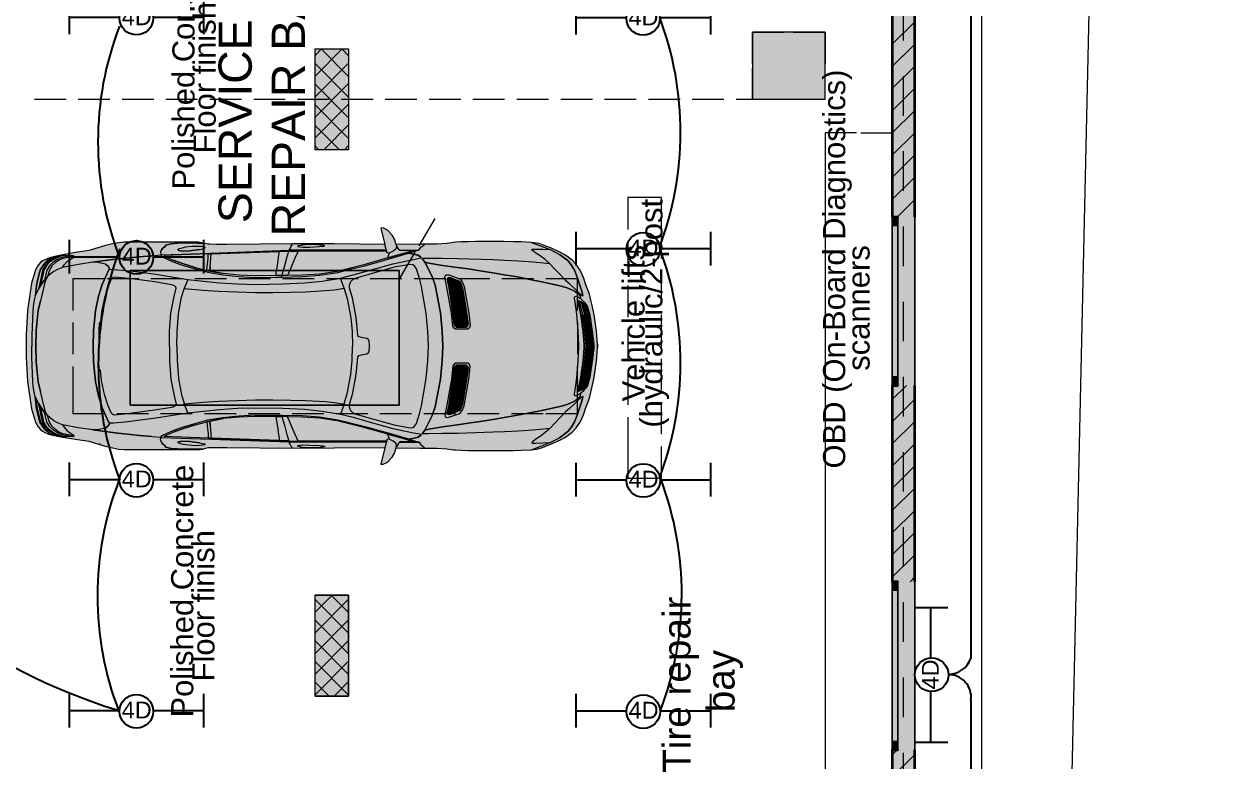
# Model space of a CAD drawing. Header units: millimetres. Extents: x -434067 to 834715, y -524312 to 693139.
# Drawn here: x 233140 to 243894, y 59438 to 66005 of the extents above; entities that cross this region are included whole.
import ezdxf

# ---------------------------------------------------------------- set-up
doc = ezdxf.new("R2010")
doc.units = ezdxf.units.MM
for name, color, linetype in [('Labels', 7, 'Continuous'), ('lights', 1, 'Continuous'), ('PDF_2D Drafting - General', 7, 'Continuous')]:
    doc.layers.add(name, color=color, linetype=linetype)
doc.layers.add('PDF_Interior$-$Furniture$', color=7, linetype='Continuous', true_color=0x6a6a6a)
doc.layers.add('PDF_Structural - Bearing', color=7, linetype='Continuous', true_color=0xffffff)
doc.styles.add('PDF Arial-BoldMT', font='arial.ttf')
doc.styles.add('PDF ArialMT', font='arial.ttf')
doc.styles.get("Standard").update_dxf_attribs({"font": 'arial.ttf'})

# ---------------------------------------------------------------- blocks, each defined once
blk = doc.blocks.new('4security')
at = {"layer": 'lights'}
for p, q in [((-601, 157), (-601, -143)), ((600, 157), (600, -143)), ((-601, 7), (-150, 7)), ((150, 7), (600, 7))]:
    blk.add_line(p, q, dxfattribs=at)
blk.add_circle((0, 0), 150, dxfattribs=at)
at = {"layer": 'lights', "insert": (-131, 87), "char_height": 150, "attachment_point": 1}
blk.add_mtext_dynamic_manual_height_columns('4D', width=150, gutter_width=12.5, heights=[0], dxfattribs=at)
blk = doc.blocks.new('4sec')
at = {"layer": 'lights'}
blk.add_blockref('4security', (8, -3), dxfattribs=at)

msp = doc.modelspace()

# ---------------------------------------------------------------- hatches: boundary and pattern name
at = {"layer": 'PDF_Interior$-$Furniture$', "true_color": 0xffffff, "transparency": 33554559}
for points in [[(238253, 63151), (238245, 63269), (238223, 63414), (238207, 63497), (238195, 63546), (238181, 63599), (238148, 63691), (238129, 63748), (238098, 63812), (238062, 63863), (238029, 63901), (237980, 63938), (237956, 63953), (237919, 63972), (237849, 64004), (237778, 64032), (237762, 64039), (237732, 64049), (237709, 64054), (237664, 64059), (237573, 64064), (237503, 64066), (237420, 64067), (237166, 64067), (237096, 64065), (237039, 64064), (236987, 64061), (236968, 64060), (236912, 64050), (236822, 64044), (236675, 64044), (236458, 64042), (236442, 64089), (236423, 64124), (236382, 64170), (236342, 64188), (236321, 64186), (236358, 64042), (235906, 64046), (235533, 64048), (234948, 64041), (234854, 64041), (234795, 64043), (234779, 64044), (234738, 64053), (234710, 64059), (234692, 64061), (234033, 64061), (233985, 64057), (233966, 64053), (233942, 64049), (233866, 64031), (233730, 63989), (233720, 63986), (233615, 63971), (233468, 63947), (233403, 63932), (233351, 63917), (233324, 63905), (233304, 63894), (233286, 63879), (233266, 63857), (233242, 63814), (233205, 63695), (233170, 63451), (233159, 63237), (233157, 63135), (238253, 63135)], [(238253, 63119), (238253, 63135), (233157, 63135), (233159, 63033), (233170, 62819), (233205, 62575), (233242, 62456), (233266, 62414), (233286, 62391), (233304, 62376), (233324, 62365), (233351, 62353), (233403, 62339), (233468, 62323), (233615, 62300), (233720, 62284), (233730, 62281), (233866, 62239), (233942, 62221), (233966, 62217), (233985, 62213), (234033, 62209), (234692, 62209), (234710, 62211), (234738, 62217), (234779, 62227), (234795, 62227), (234854, 62229), (234948, 62229), (235533, 62222), (235906, 62224), (236358, 62228), (236321, 62084), (236342, 62082), (236382, 62100), (236423, 62146), (236442, 62181), (236458, 62228), (236675, 62226), (236822, 62226), (236912, 62220), (236968, 62210), (236987, 62209), (237039, 62206), (237096, 62205), (237166, 62203), (237420, 62203), (237503, 62204), (237573, 62206), (237664, 62211), (237709, 62216), (237732, 62222), (237762, 62232), (237778, 62238), (237849, 62266), (237919, 62298), (237956, 62317), (237980, 62332), (238029, 62369), (238062, 62407), (238098, 62458), (238129, 62522), (238148, 62579), (238181, 62671), (238195, 62724), (238207, 62774), (238223, 62856), (238245, 63001)]]:
    msp.add_hatch(color=7, dxfattribs=at).paths.add_polyline_path(points)
at = {"layer": 'PDF_Structural - Bearing', "transparency": 33554559}
for color, points in [(7, [(240883, 64285), (240883, 66285), (240933, 66285), (241083, 66285), (241083, 64285), (240933, 64285)]), (256, [(240883, 62785), (240883, 64285), (240933, 64285), (241083, 64285), (241083, 62785), (240933, 62785)]), (256, [(240883, 62785), (240883, 64285), (240933, 64285), (241083, 64285), (241083, 62785), (240933, 62785)]), (7, [(240883, 61035), (240883, 62785), (240933, 62785), (241083, 62785), (241083, 61035), (240933, 61035)]), (256, [(240883, 59535), (240883, 61035), (240933, 61035), (241083, 61035), (241083, 59535), (240933, 59535)]), (256, [(240883, 59535), (240883, 61035), (240933, 61035), (241083, 61035), (241083, 59535), (240933, 59535)]), (7, [(240883, 57736), (240883, 59535), (240933, 59535), (241083, 59535), (241083, 57736), (240933, 57736)])]:
    msp.add_hatch(color=color, dxfattribs=at).paths.add_polyline_path(points)

# ---------------------------------------------------------------- linework, layer by layer
at = {"layer": 'lights'}
for p, q in [((241584, 70287), (241584, 60350)), ((241584, 59982), (241584, 55124))]:
    msp.add_line(p, q, dxfattribs=at)
for centre, radius, start, end in [((236075, 65043), 2919, 339.29, 20.5037), ((236667, 64956), 2869, 158.9552, 201.0448), ((236670, 62971), 2869, 158.9552, 201.0448), ((236075, 62986), 2919, 339.29, 20.5037), ((235532, 64970), 5313, 213.3361, 252.913), ((236663, 60908), 2869, 158.9552, 201.0448), ((236086, 60922), 2919, 339.29, 20.5037), ((241381, 60428), 218, 270, 338.8799), ((241386, 60006), 200, 353.1227, 91.5466)]:
    msp.add_arc(centre, radius, start, end, dxfattribs=at)
at = {"layer": 'PDF_2D Drafting - General', "color": 8, "lineweight": 15, "true_color": 0x7f7f7f}
for points in [[(142093, 41467), (142712, 123857), (243894, 121999), (242082, 41467)], [(239635, 65653), (239635, 65935), (239918, 65935)], [(240001, 65935), (240283, 65935), (240283, 65653)], [(239635, 65335), (239635, 65617)], [(239881, 65335), (240001, 65335), (240283, 65335), (240283, 65617)], [(233231, 65335), (233514, 65335)], [(233623, 65335), (233905, 65335)], [(234014, 65335), (234296, 65335)], [(234405, 65335), (234687, 65335)], [(234796, 65335), (235078, 65335)], [(235187, 65335), (235469, 65335)], [(235578, 65335), (235861, 65335)], [(235970, 65335), (236252, 65335)], [(236361, 65335), (236643, 65335)], [(236752, 65335), (237034, 65335)], [(237143, 65335), (237425, 65335)], [(237534, 65335), (237817, 65335)], [(237926, 65335), (238208, 65335)], [(238317, 65335), (238599, 65335)], [(238708, 65335), (238990, 65335)], [(239099, 65335), (239381, 65335)], [(239490, 65335), (239772, 65335)], [(240565, 65035), (240283, 65035), (240283, 58836)], [(240601, 65035), (240883, 65035)], [(238825, 63915), (238825, 64176), (238825, 64459), (238525, 64459), (238525, 64176)], [(236662, 64029), (236805, 64272)], [(238525, 64067), (238525, 63785)], [(236484, 63728), (236628, 63971)], [(234085, 62610), (234085, 63810)], [(234085, 63810), (236484, 63810)], [(236484, 63810), (236484, 62610)], [(238825, 63523), (238825, 63806)], [(233857, 63735), (233574, 63735), (233574, 63453)], [(234162, 63735), (233880, 63735)], [(234553, 63735), (234271, 63735)], [(234945, 63735), (234662, 63735)], [(235336, 63735), (235054, 63735)], [(235727, 63735), (235445, 63735)], [(236118, 63735), (235836, 63735)], [(236509, 63735), (236227, 63735)], [(236900, 63735), (236618, 63735)], [(237292, 63735), (237009, 63735)], [(237683, 63735), (237401, 63735)], [(238074, 63453), (238074, 63735), (237792, 63735)], [(238525, 63676), (238525, 63394)], [(233574, 63344), (233574, 63062)], [(238074, 63344), (238074, 63062)], [(238825, 63132), (238825, 63414)], [(238525, 63285), (238525, 63003)], [(238825, 62741), (238825, 63023)], [(233574, 62953), (233574, 62818), (233574, 62535), (233857, 62535)], [(237792, 62535), (238074, 62535), (238074, 62818), (238074, 62953)], [(238525, 62894), (238525, 62612)], [(236484, 62610), (234085, 62610)], [(238825, 62350), (238825, 62632)], [(233966, 62535), (234248, 62535)], [(234357, 62535), (234639, 62535)], [(234748, 62535), (235030, 62535)], [(235139, 62535), (235421, 62535)], [(235530, 62535), (235812, 62535)], [(235921, 62535), (236204, 62535)], [(236313, 62535), (236595, 62535)], [(236704, 62535), (236986, 62535)], [(237095, 62535), (237377, 62535)], [(237486, 62535), (237768, 62535)], [(238525, 62503), (238525, 62241), (238525, 61959), (238825, 61959), (238825, 62241)], [(236034, 60406), (236034, 60632), (236034, 60914), (235735, 60914)], [(235735, 60015), (236034, 60015), (236034, 60297)]]:
    msp.add_lwpolyline(points, dxfattribs=at)
for points in [[(239635, 65335), (240283, 65335), (240283, 65935), (239635, 65935)], [(236034, 64885), (235735, 64885), (235735, 65785), (236034, 65785)], [(236484, 63810), (234085, 63810), (234085, 62610), (236484, 62610)], [(236484, 62610), (236484, 63810), (234085, 63810), (234085, 62610)], [(236034, 60015), (235735, 60015), (235735, 60914), (236034, 60914)]]:
    msp.add_lwpolyline(points, close=True, dxfattribs=at)
at = {"layer": 'PDF_2D Drafting - General', "color": 253, "lineweight": 18, "true_color": 0xaaaaaa}
for points in [[(235735, 65542), (235977, 65785)], [(235735, 65726), (235793, 65785)], [(236034, 65539), (235789, 65785)], [(236034, 65723), (235972, 65785)], [(235735, 65358), (236034, 65658)], [(236034, 65355), (235735, 65655)], [(235735, 65175), (236034, 65475)], [(236034, 65171), (235735, 65471)], [(235735, 64991), (236034, 65291)], [(236034, 64987), (235735, 65287)], [(235953, 64885), (235735, 65103)], [(235812, 64885), (236034, 65107)], [(235769, 64885), (235735, 64920)], [(235996, 64885), (236034, 64923)], [(235735, 60763), (235886, 60914)], [(235735, 60579), (236034, 60879)], [(236034, 60576), (235735, 60875)], [(236034, 60759), (235879, 60914)], [(235735, 60395), (236034, 60695)], [(236034, 60392), (235735, 60692)], [(235735, 60211), (236034, 60511)], [(236034, 60208), (235735, 60508)], [(235735, 60027), (236034, 60327)], [(236034, 60024), (235735, 60324)], [(235860, 60015), (235735, 60140)], [(235906, 60015), (236034, 60144)]]:
    msp.add_lwpolyline(points, dxfattribs=at)
at = {"layer": 'PDF_2D Drafting - General', "lineweight": 0, "transparency": 33554559}
for points in [[(239635, 65935), (240283, 65935), (239635, 65335), (240283, 65335)], [(236484, 62610), (234085, 62610), (236484, 63810), (234085, 63810)], [(234085, 62610), (234085, 63810), (236484, 62610), (236484, 63810)], [(236484, 62610), (234085, 62610), (236484, 63810), (234085, 63810)]]:
    msp.add_solid(points, dxfattribs=at)
at = {"layer": 'PDF_2D Drafting - General', "color": 7, "lineweight": 0, "true_color": 0xffffff, "transparency": 33554559}
for points in [[(236034, 64885), (235735, 64885), (236034, 65785), (235735, 65785)], [(236484, 62610), (234085, 62610), (236484, 63810), (234085, 63810)], [(234085, 62610), (234085, 63810), (236484, 62610), (236484, 63810)], [(236484, 62610), (234085, 62610), (236484, 63810), (234085, 63810)], [(236034, 60015), (235735, 60015), (236034, 60914), (235735, 60914)]]:
    msp.add_solid(points, dxfattribs=at)
at = {"layer": 'PDF_Interior$-$Furniture$', "lineweight": 20}
for points in [[(238253, 63151), (238253, 63135), (238253, 63151), (238253, 63135), (238253, 63119), (238253, 63135), (238253, 63151), (238245, 63269), (238223, 63414), (238207, 63497), (238195, 63546), (238181, 63599), (238148, 63691), (238129, 63748), (238098, 63812), (238062, 63863), (238029, 63901), (237980, 63938), (237956, 63953), (237919, 63972), (237849, 64004), (237778, 64032), (237762, 64039), (237732, 64049), (237709, 64054), (237664, 64059), (237573, 64064), (237503, 64066), (237420, 64067), (237166, 64067), (237096, 64065), (237039, 64064), (236987, 64061), (236968, 64060), (236912, 64050), (236822, 64044), (236675, 64044), (236458, 64042), (236442, 64089), (236423, 64124), (236382, 64170), (236342, 64188), (236321, 64186), (236358, 64042), (235906, 64046), (235533, 64048), (234948, 64041), (234854, 64041), (234795, 64043), (234779, 64044), (234737, 64053), (234710, 64059), (234692, 64061), (234033, 64061), (233985, 64057), (233966, 64053), (233942, 64049), (233866, 64031), (233730, 63989), (233720, 63986), (233615, 63971), (233468, 63947), (233403, 63932), (233351, 63917), (233324, 63905), (233304, 63894), (233286, 63879), (233266, 63857), (233242, 63814), (233205, 63695), (233170, 63451), (233159, 63237), (233157, 63135), (233159, 63033), (233170, 62819), (233205, 62575), (233242, 62456), (233266, 62414), (233286, 62391), (233304, 62376), (233324, 62365), (233351, 62353), (233403, 62339), (233399, 62340), (233368, 62354), (233353, 62364), (233334, 62384), (233311, 62411), (233281, 62458), (233250, 62576), (233239, 62684)], [(233815, 64004), (233814, 64005)], [(234279, 63941), (234168, 63932), (233952, 63909), (234168, 63932), (234279, 63941), (234360, 63948), (234364, 63949), (234802, 63965), (235504, 63989), (235888, 63989), (236371, 63989), (235888, 63989), (235509, 63989)], [(234357, 63974), (234367, 63996), (234380, 64011), (234387, 64016), (234391, 64018), (234387, 64016), (234380, 64011), (234367, 63996), (234357, 63974), (234358, 63954), (234362, 63945), (234369, 63934)], [(234364, 63949), (234802, 63965), (235504, 63989), (235500, 63980), (235504, 63989)], [(234578, 64016), (234557, 64012), (234537, 64006), (234515, 63998), (234515, 63989), (234531, 63984), (234558, 63982), (234617, 63985), (234704, 63996), (234617, 63985), (234558, 63982), (234531, 63984), (234515, 63989), (234515, 63998)], [(234735, 64019), (234714, 64022), (234693, 64024), (234636, 64022), (234578, 64016), (234578, 64016), (234557, 64012), (234537, 64006)], [(234750, 64016), (234735, 64019), (234714, 64022), (234693, 64024), (234636, 64022), (234578, 64016)], [(234686, 63994), (234685, 63995)], [(234704, 63996), (234746, 64006)], [(235531, 64048), (235527, 64038), (235522, 64028), (235512, 64009), (235508, 63999), (235504, 63989), (235508, 63999)], [(235522, 64028), (235527, 64038)], [(235524, 64023), (235524, 64023)], [(235644, 64041), (235644, 64041), (235623, 64038), (235602, 64033), (235582, 64028), (235582, 64023), (235598, 64019), (235625, 64017), (235684, 64017), (235772, 64022), (235813, 64027), (235823, 64030), (235817, 64032)], [(235582, 64028), (235582, 64023), (235598, 64019), (235625, 64017), (235684, 64017), (235772, 64022), (235813, 64027), (235823, 64030), (235817, 64032), (235801, 64034), (235780, 64039), (235801, 64034)], [(235602, 64033), (235623, 64038), (235644, 64041)], [(235803, 64025), (235802, 64025)], [(236075, 63769), (236204, 63807), (236429, 63868), (236613, 63907), (236666, 63918), (236682, 63923), (236671, 63935), (236654, 63946), (236618, 63956), (236571, 63964), (236605, 63975), (236632, 63984), (236662, 63993), (236671, 64007), (236678, 64016), (236695, 64028), (236710, 64041), (236711, 64044)], [(236459, 64039), (236462, 64019), (236454, 64000), (236430, 63982), (236400, 63967), (236378, 63964), (236358, 64042)], [(236496, 63984), (236488, 63990), (236481, 63996), (236460, 64032)], [(236487, 63991), (236663, 63994)], [(236647, 63988), (236495, 63985)], [(236662, 63993), (236632, 63984), (236605, 63975), (236571, 63964), (236618, 63956), (236654, 63946), (236671, 63935), (236682, 63923)], [(236657, 63992), (236657, 63992)], [(237666, 64059), (237664, 64059), (237666, 64059), (237831, 63995), (237916, 63953), (237988, 63897), (238018, 63860), (238048, 63811), (238018, 63860), (237988, 63897), (237916, 63953)], [(237822, 63875), (237787, 63906), (237741, 63940), (237714, 63959), (237673, 63987), (237668, 63995), (237670, 64000), (237703, 64000), (237767, 63998), (237831, 63995)], [(237831, 63995), (237831, 63995)], [(237831, 63995), (237831, 63995)], [(233403, 63932), (233399, 63930), (233368, 63917), (233353, 63906), (233334, 63886), (233311, 63859), (233281, 63812), (233250, 63695), (233239, 63586)], [(233865, 63866), (233888, 63848), (233902, 63827), (233896, 63815), (233835, 63684), (233802, 63579), (233776, 63450), (233757, 63275), (233756, 63135), (233757, 63275), (233776, 63450), (233802, 63579), (233835, 63684), (233896, 63815), (233902, 63827), (233888, 63848), (233865, 63866), (233795, 63880), (233754, 63882), (233952, 63909), (233754, 63882), (233625, 63863), (233482, 63836), (233438, 63819), (233404, 63800), (233373, 63775), (233348, 63755), (233347, 63755), (233339, 63740), (233330, 63720), (233321, 63689), (233285, 63539), (233266, 63453), (233248, 63274), (233244, 63135), (233248, 63274), (233266, 63453), (233285, 63539)], [(233245, 63597), (233256, 63694), (233287, 63811), (233316, 63858), (233339, 63885), (233359, 63905), (233374, 63916), (233406, 63929), (233435, 63939)], [(233473, 63944), (233459, 63941), (233415, 63923), (233384, 63908), (233354, 63884), (233330, 63858), (233304, 63811), (233272, 63653)], [(233501, 63944), (233465, 63936), (233401, 63908), (233366, 63882), (233342, 63857), (233316, 63812), (233289, 63682)], [(233552, 63941), (233476, 63925), (233428, 63903), (233396, 63879), (233369, 63855), (233343, 63813), (233321, 63724)], [(233584, 63937), (233562, 63932), (233484, 63916), (233446, 63898), (233417, 63876), (233391, 63854), (233365, 63812), (233349, 63756)], [(233482, 63836), (233498, 63859), (233524, 63890), (233568, 63919), (233579, 63928), (233584, 63934), (233584, 63937), (233579, 63940), (233513, 63944), (233457, 63944)], [(233491, 63942), (233491, 63942)], [(234377, 63928), (234369, 63934), (234377, 63928), (234453, 63892), (234549, 63857), (234645, 63830), (234778, 63793), (234909, 63770), (235054, 63756), (235200, 63748), (235437, 63751), (235622, 63755), (235775, 63766), (235938, 63791), (236047, 63820), (236179, 63851), (236396, 63912), (236468, 63933), (236568, 63963), (236614, 63955), (236651, 63945), (236669, 63935), (236679, 63922)], [(234657, 63840), (234562, 63868), (234657, 63840), (234770, 63809), (234773, 63842), (234780, 63918), (234782, 63957), (234390, 63942), (234407, 63929), (234470, 63902)], [(234473, 63902), (234473, 63902)], [(235381, 63763), (235438, 63763), (235381, 63763), (235200, 63761), (235058, 63767), (234914, 63782), (234795, 63803), (234770, 63809), (234773, 63842), (234780, 63918), (234782, 63957), (234809, 63958), (234782, 63957)], [(234798, 63842), (234795, 63803), (234798, 63842), (234809, 63958), (235412, 63977), (235500, 63980), (235585, 63981), (235886, 63983), (236373, 63983), (235886, 63983), (235585, 63981)], [(235435, 63751), (235449, 63803), (235465, 63853), (235484, 63923), (235500, 63980), (235412, 63977), (234809, 63958)], [(235384, 63763), (235392, 63803), (235399, 63855), (235409, 63924), (235417, 63977)], [(236605, 63987), (236574, 63976), (236543, 63966), (236383, 63921), (236171, 63861), (236040, 63828), (235931, 63801), (235773, 63776), (235623, 63767), (235491, 63764), (235438, 63763)], [(235584, 63981), (235557, 63924), (235528, 63855), (235508, 63803), (235490, 63764)], [(236382, 63920), (236399, 63967)], [(236383, 63921), (236543, 63966), (236574, 63976)], [(238049, 63649), (238051, 63647), (238004, 63690), (237972, 63718), (237948, 63744), (237921, 63772), (237871, 63825), (237828, 63869), (237743, 63877), (237638, 63886), (237545, 63892), (237425, 63899), (237324, 63903), (237007, 63913), (236872, 63915), (236742, 63917), (236690, 63917)], [(233309, 63817), (233308, 63815)], [(233372, 63855), (233372, 63855)], [(233394, 63853), (233394, 63853)], [(233624, 63860), (233624, 63860)], [(233899, 63820), (233905, 63820), (233937, 63818), (234044, 63810), (234109, 63802), (234314, 63775), (234599, 63729), (234740, 63715), (234882, 63699), (235042, 63689), (235204, 63684), (235446, 63689), (235642, 63698), (235797, 63715), (235962, 63742), (236074, 63769)], [(234770, 63809), (234795, 63803), (234914, 63782)], [(236746, 63135), (236741, 63267), (236727, 63425), (236684, 63667), (236667, 63739), (236638, 63825), (236622, 63851), (236606, 63860), (236583, 63863), (236441, 63838), (236215, 63774), (236081, 63736), (236055, 63711), (236046, 63693), (236040, 63675), (236040, 63657), (236066, 63566), (236098, 63390), (236109, 63265), (236114, 63231), (236124, 63222), (236160, 63212), (236197, 63206), (236209, 63197), (236215, 63183), (236216, 63135), (236215, 63087), (236209, 63073), (236197, 63064), (236160, 63058), (236124, 63048), (236114, 63039), (236109, 63005), (236098, 62881), (236066, 62704), (236040, 62613), (236040, 62595), (236046, 62577), (236055, 62559), (236081, 62534), (236215, 62496), (236441, 62432), (236583, 62407), (236606, 62410), (236622, 62420), (236638, 62445), (236667, 62531), (236684, 62603), (236727, 62845), (236741, 63003), (236746, 63135)], [(236731, 63880), (236731, 63879)], [(236894, 63851), (236894, 63851)], [(236895, 63851), (236895, 63851)], [(236895, 63851), (236895, 63851)], [(237949, 63743), (237948, 63744), (237921, 63772), (237871, 63825)], [(233345, 63752), (233318, 63721), (233288, 63679), (233267, 63645), (233239, 63583), (233232, 63559), (233226, 63531), (233221, 63490), (233217, 63447), (233209, 63237), (233209, 63135)], [(233267, 63645), (233288, 63679), (233318, 63721)], [(234435, 63135), (234437, 63267), (234449, 63430), (234478, 63577), (234495, 63652), (234492, 63661), (234481, 63673), (234457, 63681), (234302, 63707), (234102, 63734), (234037, 63741), (233940, 63751), (233930, 63746), (233917, 63731), (233889, 63666), (233857, 63565), (233831, 63441), (233821, 63349), (233815, 63346), (233809, 63337), (233806, 63274), (233806, 63135)], [(233971, 63747), (233969, 63748)], [(234599, 63729), (234567, 63650), (234566, 63645)], [(235994, 63646), (235993, 63652), (235962, 63742)], [(237019, 63713), (237036, 63692), (237049, 63656), (237086, 63437), (237101, 63333), (237094, 63316), (237085, 63305), (236996, 63304), (236986, 63312), (236976, 63328), (236964, 63431), (236927, 63671), (236914, 63728), (236918, 63742), (236928, 63746), (236946, 63743)], [(236980, 63728), (236987, 63693)], [(233239, 63583), (233239, 63586)], [(234503, 63135), (234505, 63264), (234517, 63423), (234544, 63570), (234566, 63645), (234567, 63650), (234734, 63635), (234876, 63625), (235040, 63619), (235204, 63613), (235357, 63613), (235516, 63617), (235650, 63620), (235829, 63630), (235909, 63638), (235993, 63652), (235994, 63646), (236021, 63559), (236053, 63387), (236066, 63264), (236068, 63135)], [(235993, 63652), (235993, 63652)], [(238207, 63001), (238221, 63118), (238221, 63135), (238221, 63118), (238207, 63001), (238185, 62858), (238164, 62785), (238155, 62770), (238153, 62767), (238146, 62757), (238134, 62744), (238122, 62731), (238102, 62712), (238098, 62683), (238102, 62712), (238062, 62691), (238055, 62693), (238050, 62699), (238049, 62711), (238053, 62744), (238070, 62851), (238082, 63003), (238087, 63127), (238087, 63135), (238087, 63143), (238082, 63267), (238070, 63419), (238053, 63526), (238049, 63559), (238050, 63571), (238055, 63577), (238062, 63579), (238102, 63559), (238098, 63587), (238102, 63559), (238122, 63539), (238134, 63527), (238146, 63513), (238153, 63503), (238155, 63500), (238164, 63486), (238185, 63413), (238207, 63269)], [(238093, 63605), (238051, 63647)], [(238095, 63603), (238093, 63605), (238093, 63606)], [(238095, 63603), (238119, 63581)], [(233284, 63532), (233284, 63532)], [(238089, 63537), (238119, 63413)], [(238124, 63413), (238095, 63534)], [(238107, 63530), (238137, 63413)], [(238140, 63413), (238111, 63527)], [(238121, 63520), (238149, 63413)], [(238153, 63413), (238126, 63517)], [(238137, 63508), (238161, 63413)], [(238165, 63413), (238143, 63501)], [(238155, 63500), (238164, 63486), (238185, 63413)], [(236988, 63286), (236975, 63294)], [(233345, 62518), (233318, 62549), (233288, 62591), (233267, 62625), (233239, 62687), (233232, 62711), (233226, 62739), (233221, 62780), (233217, 62823), (233209, 63033), (233209, 63135)], [(233865, 62404), (233888, 62423), (233902, 62443), (233896, 62455), (233835, 62586), (233802, 62691), (233776, 62821), (233757, 62995), (233756, 63135), (233757, 62995), (233776, 62821), (233802, 62691), (233835, 62586), (233896, 62455), (233902, 62443), (233888, 62423), (233865, 62404), (233795, 62390), (233754, 62388), (233952, 62361), (233754, 62388), (233625, 62407), (233482, 62434), (233438, 62451), (233404, 62470), (233373, 62495), (233348, 62515), (233347, 62515), (233339, 62530), (233330, 62550), (233321, 62581), (233285, 62731), (233266, 62817), (233248, 62996), (233244, 63135), (233248, 62996), (233266, 62817), (233285, 62731)], [(234435, 63135), (234437, 63003), (234449, 62840), (234478, 62693), (234495, 62618), (234492, 62609), (234481, 62598), (234457, 62589), (234302, 62563), (234102, 62537), (234037, 62529), (233940, 62519), (233930, 62524), (233917, 62539), (233889, 62604), (233857, 62705), (233831, 62829), (233821, 62921), (233815, 62924), (233809, 62934), (233806, 62996), (233806, 63135)], [(234503, 63135), (234505, 63006), (234517, 62847), (234544, 62700), (234566, 62625), (234567, 62620), (234734, 62636), (234876, 62645), (235040, 62651), (235204, 62657), (235357, 62657), (235516, 62653), (235650, 62651), (235829, 62640), (235909, 62632), (235993, 62618), (235994, 62624), (236021, 62711), (236053, 62883), (236066, 63006), (236068, 63135)], [(236358, 62228), (236321, 62084), (236342, 62082), (236382, 62100), (236423, 62146), (236442, 62181), (236458, 62228), (236675, 62226), (236822, 62226), (236912, 62220), (236968, 62210), (236987, 62209), (237039, 62206), (237096, 62205), (237166, 62203), (237420, 62203), (237503, 62204), (237573, 62206), (237664, 62211), (237709, 62216), (237732, 62222), (237762, 62232), (237778, 62238), (237849, 62266), (237919, 62298), (237956, 62317), (237980, 62332), (238029, 62369), (238062, 62407), (238098, 62458), (238129, 62522), (238148, 62579), (238181, 62671), (238195, 62724), (238207, 62774), (238223, 62856), (238245, 63001), (238253, 63119)], [(237019, 62557), (237036, 62578), (237049, 62614), (237086, 62833), (237101, 62937), (237094, 62955), (237085, 62965), (236996, 62966), (236986, 62959), (236976, 62942), (236964, 62839), (236927, 62599), (236914, 62542), (236918, 62528), (236928, 62524), (236946, 62527)], [(236988, 62984), (236975, 62976)], [(238089, 62734), (238119, 62857)], [(238124, 62857), (238095, 62736)], [(238107, 62741), (238137, 62857)], [(238140, 62857), (238111, 62743)], [(238121, 62750), (238149, 62857)], [(238153, 62857), (238126, 62753)], [(238137, 62763), (238161, 62857)], [(238165, 62857), (238143, 62769)], [(238155, 62770), (238164, 62785), (238185, 62858)], [(233284, 62738), (233284, 62738)], [(233239, 62687), (233239, 62684)], [(233245, 62673), (233256, 62576), (233287, 62459), (233316, 62412), (233339, 62385), (233359, 62365), (233374, 62354), (233406, 62341), (233435, 62332)], [(233267, 62625), (233288, 62591), (233318, 62549)], [(233473, 62326), (233459, 62329), (233415, 62347), (233384, 62362), (233354, 62386), (233330, 62413), (233304, 62459), (233272, 62617)], [(234599, 62541), (234567, 62620), (234566, 62625)], [(235994, 62624), (235993, 62618), (235962, 62528)], [(235993, 62618), (235993, 62618)], [(238049, 62621), (238051, 62623), (238004, 62580), (237972, 62552), (237948, 62526), (237921, 62498), (237871, 62445), (237828, 62401), (237743, 62393), (237638, 62384), (237545, 62378), (237425, 62371), (237324, 62367), (237007, 62357), (236872, 62355), (236742, 62353), (236690, 62353)], [(238093, 62665), (238051, 62623)], [(238095, 62667), (238093, 62665), (238093, 62664)], [(238095, 62667), (238119, 62689)], [(233501, 62326), (233465, 62334), (233401, 62362), (233366, 62388), (233342, 62413), (233316, 62458), (233289, 62589)], [(233552, 62330), (233476, 62345), (233428, 62367), (233396, 62391), (233369, 62415), (233343, 62458), (233321, 62546)], [(233584, 62333), (233562, 62338), (233484, 62354), (233446, 62372), (233417, 62394), (233391, 62417), (233365, 62458), (233349, 62514)], [(233899, 62450), (233905, 62450), (233937, 62452), (234044, 62460), (234109, 62468), (234314, 62495), (234599, 62541), (234740, 62555), (234882, 62571), (235042, 62581), (235204, 62586), (235446, 62581), (235642, 62572), (235797, 62555), (235962, 62528), (236074, 62501)], [(233971, 62523), (233969, 62522)], [(234377, 62342), (234369, 62336), (234377, 62342), (234453, 62378), (234549, 62413), (234645, 62440), (234778, 62477), (234909, 62500), (235054, 62514), (235200, 62522), (235437, 62519), (235622, 62515), (235775, 62504), (235938, 62479), (236047, 62451), (236179, 62419), (236396, 62358), (236468, 62337), (236568, 62307), (236614, 62315), (236651, 62325), (236669, 62335), (236679, 62348)], [(235381, 62508), (235438, 62508), (235381, 62508), (235200, 62509), (235058, 62503), (234914, 62489), (234795, 62467), (234770, 62461), (234773, 62428), (234780, 62352), (234782, 62313), (234809, 62313), (234782, 62313)], [(234770, 62461), (234795, 62467), (234914, 62489)], [(235435, 62519), (235449, 62468), (235465, 62417), (235484, 62348), (235500, 62290), (235412, 62293), (234809, 62313)], [(235384, 62508), (235392, 62467), (235399, 62415), (235409, 62346), (235417, 62293)], [(236605, 62283), (236574, 62294), (236543, 62304), (236383, 62350), (236171, 62409), (236040, 62442), (235931, 62469), (235773, 62494), (235623, 62503), (235491, 62506), (235438, 62508)], [(235584, 62289), (235557, 62346), (235528, 62415), (235508, 62467), (235490, 62506)], [(236075, 62501), (236204, 62463), (236429, 62402), (236613, 62363), (236666, 62352), (236682, 62348), (236671, 62335), (236654, 62324), (236618, 62314), (236571, 62306), (236605, 62295), (236632, 62286), (236662, 62278), (236671, 62263), (236678, 62254), (236695, 62243), (236710, 62229), (236711, 62226)], [(236980, 62542), (236987, 62577)], [(237949, 62527), (237948, 62526), (237921, 62498), (237871, 62445)], [(233309, 62454), (233308, 62455)], [(233372, 62415), (233372, 62416)], [(233394, 62417), (233394, 62417)], [(233482, 62434), (233498, 62411), (233524, 62380), (233568, 62351), (233579, 62342), (233584, 62337), (233584, 62333), (233579, 62330), (233513, 62326), (233457, 62326)], [(233624, 62410), (233624, 62410)], [(234657, 62430), (234562, 62402), (234657, 62430), (234770, 62461), (234773, 62428), (234780, 62352), (234782, 62313), (234390, 62329), (234407, 62341), (234470, 62369)], [(234798, 62428), (234795, 62467), (234798, 62428), (234809, 62313), (235412, 62293), (235500, 62290), (235585, 62289), (235886, 62288), (236373, 62287), (235886, 62288), (235585, 62289)], [(236731, 62391), (236731, 62391)], [(236894, 62419), (236894, 62419)], [(236895, 62419), (236895, 62419)], [(236895, 62419), (236895, 62419)], [(237666, 62211), (237664, 62211), (237666, 62211), (237831, 62276), (237916, 62318), (237988, 62373), (238018, 62410), (238048, 62459), (238018, 62410), (237988, 62373), (237916, 62318)], [(237822, 62395), (237787, 62364), (237741, 62330), (237714, 62312), (237673, 62283), (237668, 62275), (237670, 62271), (237703, 62270), (237767, 62272), (237831, 62276)], [(236459, 62231), (236462, 62251), (236454, 62270), (236430, 62288), (236400, 62303), (236378, 62306), (236358, 62228), (235906, 62224), (235533, 62222), (234948, 62229), (234854, 62229), (234795, 62227), (234779, 62227), (234737, 62217), (234710, 62211), (234692, 62209), (234033, 62209), (233985, 62213), (233966, 62217), (233942, 62221), (233866, 62239), (233730, 62281), (233720, 62284), (233615, 62300), (233468, 62323), (233403, 62339)], [(233491, 62328), (233491, 62328)], [(234279, 62329), (234168, 62338), (233952, 62361), (234168, 62338), (234279, 62329), (234360, 62322), (234364, 62321), (234802, 62305), (235504, 62281), (235888, 62281), (236371, 62281), (235888, 62281), (235509, 62281)], [(234357, 62296), (234367, 62274), (234380, 62259), (234387, 62254), (234391, 62252), (234387, 62254), (234380, 62259), (234367, 62274), (234357, 62296), (234358, 62316), (234362, 62325), (234369, 62336)], [(234364, 62321), (234802, 62305), (235504, 62281), (235500, 62290), (235504, 62281)], [(234473, 62368), (234473, 62368)], [(234578, 62254), (234557, 62258), (234537, 62264), (234515, 62272), (234515, 62281), (234531, 62286), (234558, 62288), (234617, 62285), (234704, 62274), (234617, 62285), (234558, 62288), (234531, 62286), (234515, 62281), (234515, 62272)], [(234686, 62276), (234685, 62275)], [(234704, 62274), (234746, 62264)], [(235531, 62222), (235527, 62232), (235522, 62242), (235512, 62261), (235508, 62271), (235504, 62281), (235508, 62271)], [(236382, 62350), (236399, 62303)], [(236383, 62350), (236543, 62304), (236574, 62294)], [(236496, 62286), (236488, 62280), (236481, 62274), (236460, 62238)], [(236487, 62279), (236663, 62276)], [(236647, 62282), (236495, 62285)], [(236662, 62278), (236632, 62286), (236605, 62295), (236571, 62306), (236618, 62314), (236654, 62324), (236671, 62335), (236682, 62348)], [(236657, 62279), (236657, 62279)], [(237831, 62276), (237831, 62276)], [(237831, 62276), (237831, 62276)], [(233815, 62266), (233814, 62265)], [(234735, 62251), (234714, 62248), (234693, 62246), (234636, 62248), (234578, 62254), (234578, 62254), (234557, 62258), (234537, 62264)], [(234750, 62254), (234735, 62251), (234714, 62248), (234693, 62246), (234636, 62248), (234578, 62254)], [(235522, 62242), (235527, 62232)], [(235524, 62247), (235524, 62247)], [(235644, 62229), (235644, 62229), (235623, 62232), (235602, 62237), (235582, 62242), (235582, 62248), (235598, 62251), (235625, 62254), (235684, 62253), (235772, 62248), (235813, 62244), (235823, 62240), (235817, 62238)], [(235582, 62242), (235582, 62248), (235598, 62251), (235625, 62254), (235684, 62253), (235772, 62248), (235813, 62244), (235823, 62240), (235817, 62238), (235801, 62236), (235780, 62231), (235801, 62236)], [(235602, 62237), (235623, 62232), (235644, 62229)], [(235803, 62245), (235802, 62245)]]:
    msp.add_lwpolyline(points, dxfattribs=at)
for points in [[(234405, 64035), (234391, 64018), (234405, 64035), (234427, 64042), (234451, 64047), (234508, 64052), (234600, 64055), (234685, 64053), (234737, 64053), (234685, 64053), (234600, 64055), (234508, 64052), (234451, 64047), (234427, 64042)], [(234746, 64006), (234755, 64013), (234750, 64016), (234755, 64013)], [(235702, 64043), (235644, 64041), (235702, 64043), (235760, 64042), (235780, 64039), (235760, 64042)], [(234562, 63868), (234470, 63902)], [(236571, 63962), (236571, 63964)], [(237973, 63658), (238011, 63644), (238038, 63631), (238058, 63620), (238097, 63590), (238098, 63587), (238097, 63590), (238058, 63620), (238038, 63631), (238011, 63644), (237973, 63658), (237919, 63673), (237773, 63706), (237634, 63733), (237539, 63752), (237422, 63771), (237321, 63789), (237207, 63806), (237100, 63823), (237004, 63837), (236870, 63854), (236750, 63874), (236713, 63884), (236690, 63917), (236713, 63884), (236779, 63756), (236806, 63677), (236852, 63432), (236867, 63267), (236852, 63432), (236806, 63677), (236779, 63756), (236713, 63884), (236750, 63874), (236870, 63854), (237004, 63836), (237100, 63823), (237207, 63806), (237321, 63789), (237422, 63771), (237539, 63752), (237634, 63733), (237773, 63706), (237919, 63673)], [(233318, 63812), (233318, 63812)], [(233344, 63856), (233344, 63856)], [(233367, 63811), (233367, 63812)], [(238048, 63811), (238072, 63751), (238114, 63626), (238122, 63586), (238121, 63582), (238119, 63581), (238121, 63582), (238122, 63586), (238114, 63626), (238072, 63751)], [(237048, 63709), (237063, 63667), (237105, 63429), (237119, 63318), (237111, 63299), (237097, 63287), (236988, 63286), (236974, 63295), (236963, 63312), (236950, 63429), (236908, 63676), (236892, 63747), (236895, 63762), (236904, 63770), (236927, 63769), (237026, 63735)], [(237086, 63437), (237049, 63656), (237036, 63692), (237019, 63713), (236946, 63743), (236928, 63746), (236918, 63742), (236914, 63728), (236927, 63671), (236964, 63431), (236976, 63328), (236986, 63312), (236996, 63304), (237085, 63305), (237094, 63316), (237101, 63333)], [(236921, 63743), (236929, 63693), (236935, 63654), (236972, 63438), (236987, 63310), (236972, 63438), (236935, 63654), (236929, 63693)], [(236939, 63693), (236944, 63654), (236981, 63438), (236998, 63304), (236981, 63438), (236944, 63654), (236939, 63693), (236930, 63746)], [(236948, 63693), (236955, 63654), (236948, 63693), (236940, 63744)], [(236950, 63741), (236958, 63693), (236964, 63654), (236958, 63693)], [(236960, 63737), (236968, 63693), (236974, 63654), (237011, 63438), (237027, 63304), (237011, 63438), (236974, 63654), (236968, 63693)], [(236977, 63693), (236984, 63654), (237020, 63438), (237037, 63304), (237020, 63438), (236984, 63654), (236977, 63693), (236970, 63733)], [(236987, 63693), (236993, 63654), (237029, 63438), (237046, 63304), (237029, 63438), (236993, 63654)], [(236996, 63693), (237003, 63654), (237039, 63438), (237055, 63304), (237039, 63438), (237003, 63654), (236996, 63693), (236990, 63724)], [(237048, 63438), (237065, 63305), (237048, 63438), (237012, 63654), (237006, 63693), (237001, 63720), (237006, 63693), (237012, 63654)], [(237016, 63693), (237022, 63654), (237058, 63438), (237074, 63305), (237058, 63438), (237022, 63654), (237016, 63693), (237011, 63716)], [(237025, 63693), (237032, 63654), (237068, 63438), (237085, 63305), (237068, 63438), (237032, 63654), (237025, 63693), (237022, 63709)], [(237035, 63693), (237035, 63694), (237035, 63693), (237042, 63654), (237078, 63438), (237093, 63314), (237078, 63438), (237042, 63654)], [(235255, 63607), (235255, 63607)], [(236955, 63654), (236991, 63438), (237007, 63304), (236991, 63438)], [(237001, 63438), (237017, 63304), (237001, 63438), (236964, 63654)], [(238136, 63135), (238135, 63150), (238126, 63266), (238106, 63413), (238085, 63512), (238079, 63539), (238078, 63541), (238109, 63529), (238128, 63516), (238139, 63505), (238148, 63494), (238154, 63486), (238161, 63473), (238179, 63408), (238202, 63268), (238215, 63153), (238216, 63135), (238215, 63153), (238202, 63268), (238179, 63408), (238161, 63473), (238154, 63486), (238148, 63494), (238139, 63505), (238128, 63516), (238109, 63529), (238078, 63541), (238079, 63539), (238085, 63512), (238106, 63413), (238126, 63266), (238135, 63150)], [(238140, 63270), (238152, 63135), (238140, 63270), (238119, 63413)], [(238124, 63413), (238145, 63270), (238157, 63135), (238145, 63270)], [(238158, 63270), (238170, 63135), (238158, 63270), (238137, 63413)], [(238140, 63413), (238162, 63270), (238174, 63135), (238162, 63270)], [(238173, 63270), (238186, 63135), (238173, 63270), (238149, 63413)], [(238153, 63413), (238177, 63270), (238190, 63135), (238177, 63270)], [(238187, 63270), (238198, 63135), (238187, 63270), (238161, 63413)], [(238165, 63413), (238191, 63270), (238202, 63135), (238191, 63270)], [(236873, 63135), (236867, 63267)], [(238221, 63152), (238221, 63135), (238221, 63152), (238207, 63269)], [(236873, 63135), (236867, 63003)], [(238136, 63135), (238135, 63120), (238126, 63004), (238106, 62857), (238085, 62758), (238079, 62731), (238078, 62729), (238109, 62741), (238128, 62754), (238139, 62765), (238148, 62776), (238154, 62784), (238161, 62797), (238179, 62862), (238202, 63002), (238215, 63117), (238216, 63135), (238215, 63117), (238202, 63002), (238179, 62862), (238161, 62797), (238154, 62784), (238148, 62776), (238139, 62765), (238128, 62754), (238109, 62741), (238078, 62729), (238079, 62731), (238085, 62758), (238106, 62857), (238126, 63004), (238135, 63120)], [(238140, 63000), (238152, 63135), (238140, 63000), (238119, 62857)], [(238124, 62857), (238145, 63000), (238157, 63135), (238145, 63000)], [(238158, 63000), (238170, 63135), (238158, 63000), (238137, 62857)], [(238140, 62857), (238162, 63000), (238174, 63135), (238162, 63000)], [(238173, 63000), (238186, 63135), (238173, 63000), (238149, 62857)], [(238153, 62857), (238177, 63000), (238190, 63135), (238177, 63000)], [(238187, 63000), (238198, 63135), (238187, 63000), (238161, 62857)], [(238165, 62857), (238191, 63000), (238202, 63135), (238191, 63000)], [(238253, 63135), (238253, 63119)], [(237973, 62612), (238011, 62626), (238038, 62639), (238058, 62650), (238097, 62680), (238098, 62683), (238097, 62680), (238058, 62650), (238038, 62639), (238011, 62626), (237973, 62612), (237919, 62597), (237773, 62564), (237634, 62537), (237539, 62518), (237422, 62499), (237321, 62481), (237207, 62464), (237100, 62447), (237004, 62434), (236870, 62416), (236750, 62396), (236713, 62386), (236690, 62353), (236713, 62386), (236779, 62515), (236806, 62593), (236852, 62839), (236867, 63003), (236852, 62839), (236806, 62593), (236779, 62515), (236713, 62386), (236750, 62396), (236870, 62416), (237004, 62434), (237100, 62447), (237207, 62464), (237321, 62481), (237422, 62499), (237539, 62518), (237634, 62537), (237773, 62564), (237919, 62597)], [(237048, 62562), (237063, 62603), (237105, 62841), (237119, 62952), (237111, 62971), (237097, 62983), (236988, 62984), (236974, 62975), (236963, 62958), (236950, 62841), (236908, 62594), (236892, 62523), (236895, 62508), (236904, 62500), (236927, 62501), (237026, 62535)], [(237086, 62833), (237049, 62614), (237036, 62578), (237019, 62557), (236946, 62527), (236928, 62524), (236918, 62528), (236914, 62542), (236927, 62599), (236964, 62839), (236976, 62942), (236986, 62959), (236996, 62966), (237085, 62965), (237094, 62955), (237101, 62937)], [(236921, 62527), (236929, 62577), (236935, 62616), (236972, 62832), (236987, 62960), (236972, 62832), (236935, 62616), (236929, 62577)], [(236939, 62577), (236944, 62616), (236981, 62832), (236998, 62966), (236981, 62832), (236944, 62616), (236939, 62577), (236930, 62524)], [(236955, 62616), (236991, 62832), (237007, 62966), (236991, 62832)], [(236960, 62533), (236968, 62577), (236974, 62616), (237011, 62832), (237027, 62966), (237011, 62832), (236974, 62616), (236968, 62577)], [(237001, 62832), (237017, 62966), (237001, 62832), (236964, 62616)], [(236977, 62577), (236984, 62616), (237020, 62832), (237037, 62966), (237020, 62832), (236984, 62616), (236977, 62577), (236970, 62537)], [(236987, 62577), (236993, 62616), (237029, 62832), (237046, 62966), (237029, 62832), (236993, 62616)], [(236996, 62577), (237003, 62616), (237039, 62832), (237055, 62966), (237039, 62832), (237003, 62616), (236996, 62577), (236990, 62546)], [(237048, 62832), (237065, 62965), (237048, 62832), (237012, 62616), (237006, 62577), (237001, 62550), (237006, 62577), (237012, 62616)], [(237016, 62577), (237022, 62616), (237058, 62832), (237074, 62965), (237058, 62832), (237022, 62616), (237016, 62577), (237011, 62554)], [(237025, 62577), (237032, 62616), (237068, 62832), (237085, 62965), (237068, 62832), (237032, 62616), (237025, 62577), (237022, 62561)], [(237035, 62577), (237035, 62576), (237035, 62577), (237042, 62616), (237078, 62832), (237093, 62956), (237078, 62832), (237042, 62616)], [(235255, 62663), (235255, 62663)], [(236948, 62577), (236955, 62616), (236948, 62577), (236940, 62526)], [(236950, 62529), (236958, 62577), (236964, 62616), (236958, 62577)], [(238048, 62459), (238072, 62519), (238114, 62644), (238122, 62684), (238121, 62688), (238119, 62689), (238121, 62688), (238122, 62684), (238114, 62644), (238072, 62519)], [(233318, 62458), (233318, 62458)], [(233344, 62414), (233344, 62414)], [(233367, 62459), (233367, 62459)], [(234562, 62402), (234470, 62369)], [(236571, 62308), (236571, 62306)], [(234405, 62235), (234391, 62252), (234405, 62235), (234427, 62228), (234451, 62223), (234508, 62218), (234600, 62216), (234685, 62217), (234737, 62217), (234685, 62217), (234600, 62216), (234508, 62218), (234451, 62223), (234427, 62228)], [(234746, 62264), (234755, 62258), (234750, 62254), (234755, 62258)], [(235702, 62227), (235644, 62229), (235702, 62227), (235760, 62229), (235780, 62231), (235760, 62229)]]:
    msp.add_lwpolyline(points, close=True, dxfattribs=at)
at = {"layer": 'PDF_Structural - Bearing', "color": 123, "lineweight": 18, "true_color": 0x71cebe}
msp.add_lwpolyline([(227685, 69634), (227685, 61035), (228984, 61035), (228984, 54536), (241683, 54536), (241683, 76134), (228984, 76134), (228984, 69634)], close=True, dxfattribs=at)
at = {"layer": 'PDF_Structural - Bearing', "color": 7, "lineweight": 35}
for points in [[(240883, 66285), (240933, 66285), (240883, 66285), (240883, 64285), (240933, 64285), (240883, 64285)], [(241083, 64285), (241083, 66285)], [(240883, 62785), (240933, 62785), (240883, 62785), (240883, 61035), (240933, 61035), (240883, 61035)], [(241083, 61035), (241083, 62785)], [(240883, 59535), (240933, 59535), (240883, 59535), (240883, 57736), (240933, 57736), (240883, 57736)], [(241083, 57736), (241083, 59535)]]:
    msp.add_lwpolyline(points, dxfattribs=at)
at = {"layer": 'PDF_Structural - Bearing', "color": 123, "lineweight": 20, "true_color": 0x71cebe}
for points in [[(240983, 65860), (240983, 66212)], [(240983, 65719), (240983, 65719)], [(240983, 65189), (240983, 65542)], [(240983, 65048), (240983, 65048)], [(240983, 64519), (240983, 64872)], [(240983, 64378), (240983, 64378)], [(240983, 63849), (240983, 64202)], [(240983, 63708), (240983, 63708)], [(240983, 63179), (240983, 63531)], [(240983, 63038), (240983, 63038)], [(240983, 62509), (240983, 62861)], [(240983, 62367), (240983, 62367)], [(240983, 61838), (240983, 62191)], [(240983, 61697), (240983, 61697)], [(240983, 61168), (240983, 61521)], [(240983, 61027), (240983, 61027)], [(240983, 60498), (240983, 60851)], [(240983, 60357), (240983, 60357)], [(240983, 59828), (240983, 60181)], [(240983, 59687), (240983, 59687)], [(240983, 59158), (240983, 59510)]]:
    msp.add_lwpolyline(points, dxfattribs=at)
at = {"layer": 'PDF_Structural - Bearing', "lineweight": 0}
for points in [[(241083, 66026), (240883, 65826)], [(241083, 65828), (240883, 65628)], [(241083, 65631), (240883, 65431)], [(241083, 65433), (240883, 65233)], [(241083, 65235), (240883, 65035)], [(241083, 65037), (240883, 64837)], [(241083, 64839), (240883, 64639)], [(241083, 64641), (240883, 64441)], [(241083, 64443), (240925, 64285)], [(241009, 62785), (240883, 62659)], [(241083, 62661), (240883, 62461)], [(241083, 62463), (240883, 62263)], [(241083, 62265), (240883, 62065)], [(241083, 62067), (240883, 61867)], [(241083, 61869), (240883, 61669)], [(241083, 61671), (240883, 61471)], [(241083, 61473), (240883, 61273)], [(241083, 61275), (240883, 61075)], [(241083, 61077), (241041, 61035)], [(240927, 59535), (240883, 59492)], [(241083, 59493), (240883, 59294)]]:
    msp.add_lwpolyline(points, dxfattribs=at)
at = {"layer": 'PDF_Structural - Bearing', "color": 132, "lineweight": 18, "true_color": 0x00bfbf}
for points in [[(240883, 65698), (240883, 65980)], [(241083, 65698), (241083, 65980)], [(240883, 65307), (240883, 65589)], [(241083, 65307), (241083, 65589)], [(240883, 64916), (240883, 65198)], [(241083, 64916), (241083, 65198)], [(240883, 64525), (240883, 64807)], [(241083, 64525), (241083, 64807)], [(240883, 64134), (240883, 64416)], [(241083, 64134), (241083, 64416)], [(240883, 63742), (240883, 64024)], [(241083, 63742), (241083, 64024)], [(240883, 63351), (240883, 63633)], [(241083, 63351), (241083, 63633)], [(240883, 62960), (240883, 63242)], [(241083, 62960), (241083, 63242)], [(240883, 62569), (240883, 62851)], [(241083, 62569), (241083, 62851)], [(240883, 62178), (240883, 62460)], [(241083, 62178), (241083, 62460)], [(240883, 61786), (240883, 62069)], [(241083, 61786), (241083, 62069)], [(240883, 61395), (240883, 61677)], [(241083, 61395), (241083, 61677)], [(240883, 61004), (240883, 61286)], [(241083, 61004), (241083, 61286)], [(240883, 60613), (240883, 60895)], [(241083, 60613), (241083, 60895)], [(240883, 60222), (240883, 60504)], [(241083, 60222), (241083, 60504)], [(240883, 59831), (240883, 60113)], [(241083, 59831), (241083, 60113)], [(240883, 59439), (240883, 59721)], [(241083, 59439), (241083, 59721)]]:
    msp.add_lwpolyline(points, dxfattribs=at)
at = {"layer": 'PDF_Structural - Bearing', "color": 30, "lineweight": 18, "true_color": 0xff6600}
for points in [[(240883, 62785), (240883, 64285)], [(240883, 62860), (240883, 64210)], [(240933, 64210), (240933, 62860)], [(241083, 62785), (241083, 64285)], [(240883, 59535), (240883, 61035)], [(241083, 59535), (241083, 61035)], [(240883, 59610), (240883, 60960)], [(240933, 60960), (240933, 59610)]]:
    msp.add_lwpolyline(points, close=True, dxfattribs=at)
at = {"layer": 'PDF_Structural - Bearing', "color": 30, "lineweight": 20, "true_color": 0xff6600}
for points in [[(240933, 64285), (240933, 64210), (240883, 64210), (240883, 64285), (240883, 64210), (240933, 64210)], [(240883, 62785), (240883, 62860), (240933, 62860), (240933, 62785), (240933, 62860), (240883, 62860)], [(240933, 61035), (240933, 60960), (240883, 60960), (240883, 61035), (240883, 60960), (240933, 60960)], [(240883, 59535), (240883, 59610), (240933, 59610), (240933, 59535), (240933, 59610), (240883, 59610)]]:
    msp.add_lwpolyline(points, close=True, dxfattribs=at)
at = {"layer": 'PDF_Structural - Bearing', "lineweight": 0, "transparency": 33554559}
for points in [[(240883, 64285), (240883, 64210), (240933, 64285), (240933, 64210)], [(240883, 64285), (240883, 64210), (240933, 64285), (240933, 64210)], [(240883, 64210), (240883, 62860), (240933, 64210), (240933, 62860)], [(240883, 64210), (240883, 62860), (240933, 64210), (240933, 62860)], [(240933, 62785), (240933, 62860), (240883, 62785), (240883, 62860)], [(240933, 62785), (240933, 62860), (240883, 62785), (240883, 62860)], [(240883, 61035), (240883, 60960), (240933, 61035), (240933, 60960)], [(240883, 61035), (240883, 60960), (240933, 61035), (240933, 60960)], [(240883, 60960), (240883, 59610), (240933, 60960), (240933, 59610)], [(240883, 60960), (240883, 59610), (240933, 60960), (240933, 59610)], [(240933, 59535), (240933, 59610), (240883, 59535), (240883, 59610)], [(240933, 59535), (240933, 59610), (240883, 59535), (240883, 59610)]]:
    msp.add_solid(points, dxfattribs=at)

# ---------------------------------------------------------------- block references
at = {"layer": 'lights'}
for p in [(234133, 66062), (238653, 66060), (238653, 64000), (234133, 63928), (234133, 61942), (238654, 61940), (234133, 59882), (238654, 59880)]:
    msp.add_blockref('4sec', p, dxfattribs=at)
at = {"layer": 'lights', "rotation": 90}
msp.add_blockref('4sec', (241231, 60197), dxfattribs=at)

# ---------------------------------------------------------------- texts
at = {"layer": 'Labels', "color": 7, "attachment_point": 4, "rotation": 90}
for s, insert, char_height, style in [('Polished Concrete', (234562, 64531), 197.46, 'PDF ArialMT'), ('REPAIR BAY', (235496, 64113), 296.2, 'PDF Arial-BoldMT'), ('SERVICE &', (235024, 64231), 296.2, 'PDF Arial-BoldMT'), ('Floor finish', (234751, 64853), 197.46, 'PDF ArialMT'), ('OBD (On-Board Diagnostics)', (240394, 62044), 197.46, 'PDF ArialMT'), ('(hydraulic/2-post', (238764, 62408), 197.46, 'PDF ArialMT'), ('Vehicle lifts', (238576, 62642), 197.46, 'PDF ArialMT'), ('scanners', (240583, 62915), 197.5, 'PDF ArialMT'), ('Polished Concrete', (234551, 59824), 197.46, 'PDF ArialMT'), ('Floor finish', (234740, 60146), 197.46, 'PDF ArialMT'), ('Tire repair', (238997, 59331), 246.83, 'PDF Arial-BoldMT'), ('bay', (239390, 59871), 246.8, 'PDF Arial-BoldMT')]:
    msp.add_mtext(s, dxfattribs=dict(at, insert=insert, char_height=char_height, style=style))

doc.saveas('drawing.dxf')
